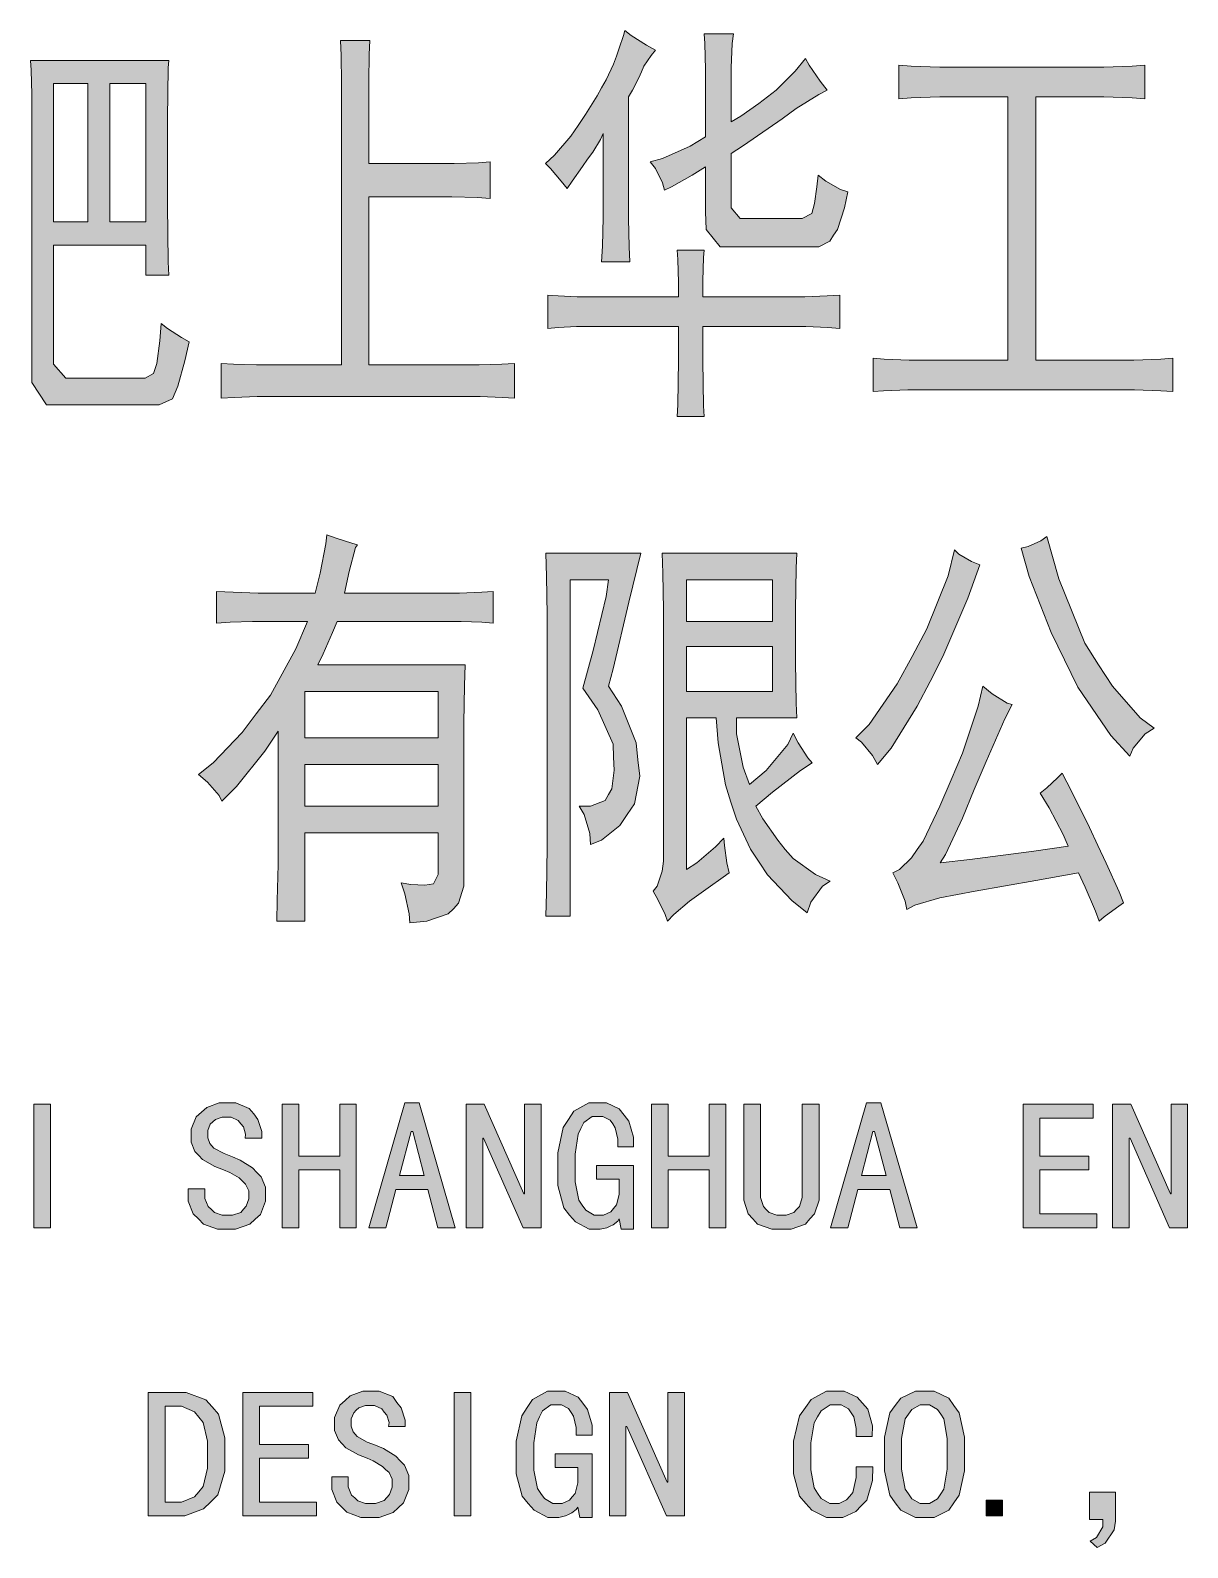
# Model space of a CAD drawing. Header units: millimetres. Extents: x 0 to 414, y 0 to 292.
# Drawn here: x 366.41 to 384.2, y 237.93 to 261.26 of the extents above; entities that cross this region are included whole.
import ezdxf

# ---------------------------------------------------------------- set-up
doc = ezdxf.new("R2010")
doc.units = ezdxf.units.MM

msp = doc.modelspace()

# ---------------------------------------------------------------- hatches: boundary and pattern name
h = msp.add_hatch(color=0)
h.dxf.hatch_style = 2
h.paths.add_polyline_path([(376.022306, 260.949722), (375.95175, 260.872111), (375.842389, 260.706306), (375.803583, 260.618111), (375.764778, 260.526389), (375.666, 260.335889), (375.606028, 260.233583), (375.606028, 258.568472), (375.606028, 258.363861), (375.616611, 257.929944), (375.627194, 257.700639), (375.193278, 257.700639), (375.203861, 257.940528), (375.214444, 258.377972), (375.214444, 258.568472), (375.214444, 259.669139), (375.175639, 259.580944), (375.055694, 259.383389), (374.978083, 259.274028), (374.900472, 259.164667), (374.741722, 258.938889), (374.664111, 258.826), (374.572389, 258.938889), (374.406583, 259.132917), (374.328972, 259.210528), (374.466556, 259.337528), (374.717028, 259.630333), (374.829917, 259.796139), (374.942806, 259.965472), (375.12625, 260.251222), (375.193278, 260.374694), (375.263833, 260.494639), (375.376722, 260.738056), (375.419056, 260.858), (375.464917, 260.981472), (375.528417, 261.179028), (375.549583, 261.256639), (375.648361, 261.179028), (375.884722, 261.027333)])
h = msp.add_hatch(color=0)
h.dxf.hatch_style = 2
h.paths.add_polyline_path([(371.630222, 261.101417), (371.619639, 260.886222), (371.612583, 260.477), (371.612583, 260.282972), (371.612583, 259.210528), (372.734417, 259.210528), (372.928444, 259.210528), (373.302389, 259.221111), (373.482306, 259.235222), (373.482306, 258.670778), (373.28475, 258.684889), (372.889639, 258.695472), (372.695611, 258.695472), (371.612583, 258.695472), (371.612583, 256.113139), (373.164806, 256.113139), (373.312972, 256.113139), (373.658694, 256.123722), (373.85625, 256.137833), (373.85625, 255.601611), (373.669278, 255.612194), (373.323556, 255.626306), (373.164806, 255.626306), (370.056833, 255.626306), (369.898083, 255.626306), (369.545306, 255.612194), (369.34775, 255.601611), (369.34775, 256.137833), (369.534722, 256.123722), (369.8875, 256.113139), (370.056833, 256.113139), (371.196306, 256.113139), (371.196306, 260.258278), (371.196306, 260.448778), (371.18925, 260.872111), (371.178667, 261.101417)])
h = msp.add_hatch(color=0)
h.dxf.hatch_style = 2
h.paths.add_polyline_path([(377.22175, 261.203722), (377.200583, 261.052028), (377.182944, 260.681611), (377.182944, 260.462889), (377.182944, 259.849056), (377.331111, 259.93725), (377.609806, 260.131278), (377.743861, 260.233583), (377.877917, 260.335889), (378.167194, 260.628694), (378.325944, 260.822722), (378.382389, 260.720417), (378.551722, 260.477), (378.657556, 260.335889), (378.530556, 260.272389), (378.184833, 260.053667), (377.969639, 259.898444), (377.754444, 259.74675), (377.359333, 259.478639), (377.182944, 259.362222), (377.182944, 258.695472), (377.182944, 258.529667), (377.320528, 258.363861), (377.458111, 258.363861), (378.146028, 258.363861), (378.276556, 258.363861), (378.421194, 258.441472), (378.442361, 258.519083), (378.463528, 258.593167), (378.502333, 258.850694), (378.519972, 259.030611), (378.639917, 258.938889), (378.865694, 258.811889), (378.975056, 258.773083), (378.925667, 258.529667), (378.816306, 258.198056), (378.756333, 258.109861), (378.699889, 258.018139), (378.530556, 257.929944), (378.421194, 257.929944), (377.22175, 257.929944), (377.013611, 257.929944), (376.798417, 258.198056), (376.787833, 258.466167), (376.787833, 259.157611), (376.583222, 259.030611), (376.265722, 258.850694), (376.159889, 258.797778), (376.128139, 258.914194), (376.022306, 259.132917), (375.941167, 259.235222), (376.128139, 259.284611), (376.551472, 259.478639), (376.787833, 259.61975), (376.787833, 260.4135), (376.787833, 260.653389), (376.77725, 261.052028), (376.770194, 261.203722)])
h = msp.add_hatch(color=0)
h.paths.add_polyline_path([(368.539889, 260.7945), (368.529306, 260.681611), (368.518722, 259.898444), (368.518722, 259.235222), (368.518722, 258.568472), (368.529306, 257.700639), (368.539889, 257.4925), (368.187111, 257.4925), (368.187111, 257.954639), (366.768944, 257.954639), (366.768944, 256.342444), (366.768944, 256.123722), (366.955917, 255.908528), (367.142889, 255.908528), (368.067167, 255.908528), (368.176528, 255.908528), (368.307056, 255.982611), (368.33175, 256.060222), (368.356444, 256.137833), (368.402306, 256.483556), (368.423472, 256.751667), (368.518722, 256.674056), (368.737444, 256.532944), (368.853861, 256.469444), (368.786833, 256.176639), (368.677472, 255.785056), (368.638667, 255.689806), (368.599861, 255.594556), (368.391722, 255.499306), (368.225917, 255.499306), (366.885361, 255.499306), (366.659583, 255.499306), (366.433806, 255.845028), (366.433806, 256.187222), (366.433806, 260.053667), (366.433806, 260.272389), (366.423222, 260.642806), (366.412639, 260.7945)])
h.paths.add_polyline_path([(368.187111, 258.314472), (368.187111, 260.438194), (367.63325, 260.438194), (367.63325, 258.314472)])
h.paths.add_polyline_path([(367.298111, 258.314472), (367.298111, 260.438194), (366.768944, 260.438194), (366.768944, 258.314472)])
h = msp.add_hatch(color=0)
h.dxf.hatch_style = 2
h.paths.add_polyline_path([(382.675694, 260.692194), (382.912056, 260.692194), (383.345972, 260.706306), (383.54, 260.720417), (383.54, 260.205361), (383.345972, 260.219472), (382.912056, 260.233583), (382.675694, 260.233583), (381.867833, 260.233583), (381.867833, 256.187222), (383.148417, 256.187222), (383.374194, 256.187222), (383.786944, 256.201333), (383.973917, 256.215444), (383.973917, 255.703917), (383.786944, 255.7145), (383.384778, 255.728611), (383.166056, 255.728611), (380.114528, 255.728611), (379.899333, 255.728611), (379.525389, 255.7145), (379.366639, 255.703917), (379.366639, 256.215444), (379.535972, 256.201333), (379.9205, 256.187222), (380.135694, 256.187222), (381.433917, 256.187222), (381.433917, 260.233583), (380.647222, 260.233583), (380.389694, 260.233583), (379.948722, 260.219472), (379.76175, 260.205361), (379.76175, 260.720417), (379.948722, 260.706306), (380.389694, 260.692194), (380.647222, 260.692194)])
h = msp.add_hatch(color=0)
h.dxf.hatch_style = 2
h.paths.add_polyline_path([(376.375083, 257.160889), (376.375083, 257.379611), (376.3645, 257.735917), (376.353917, 257.877028), (376.770194, 257.877028), (376.759611, 257.764139), (376.749028, 257.404306), (376.749028, 257.160889), (378.167194, 257.160889), (378.315361, 257.160889), (378.657556, 257.175), (378.855111, 257.185583), (378.855111, 256.674056), (378.668139, 256.688167), (378.333, 256.702278), (378.184833, 256.702278), (376.749028, 256.702278), (376.749028, 256.176639), (376.759611, 255.485194), (376.770194, 255.319389), (376.353917, 255.319389), (376.3645, 255.499306), (376.375083, 256.187222), (376.375083, 256.702278), (374.939278, 256.702278), (374.80875, 256.702278), (374.526528, 256.688167), (374.367778, 256.674056), (374.367778, 257.185583), (374.526528, 257.175), (374.819333, 257.160889), (374.956917, 257.160889)])
h = msp.add_hatch(color=0)
h.paths.add_polyline_path([(368.9985, 249.816056), (369.224278, 249.995972), (369.668778, 250.461639), (369.883972, 250.750917), (370.102694, 251.040194), (370.494278, 251.749278), (370.674194, 252.172611), (369.965111, 252.172611), (369.827528, 252.172611), (369.481806, 252.1585), (369.273667, 252.144389), (369.273667, 252.631222), (369.531194, 252.620639), (369.915722, 252.606528), (370.042722, 252.606528), (370.790611, 252.606528), (370.868222, 252.913444), (370.956417, 253.361472), (370.967, 253.502583), (371.115167, 253.449667), (371.351528, 253.375583), (371.439722, 253.347361), (371.4115, 253.308556), (371.312722, 252.938139), (371.242167, 252.606528), (372.836722, 252.606528), (373.006056, 252.606528), (373.351778, 252.620639), (373.528167, 252.631222), (373.528167, 252.144389), (373.351778, 252.1585), (373.034278, 252.172611), (372.896694, 252.172611), (371.12575, 252.172611), (371.055194, 252.003278), (370.910556, 251.671667), (370.829417, 251.505861), (373.09425, 251.505861), (373.083667, 251.184833), (373.073083, 250.609806), (373.073083, 250.352278), (373.073083, 248.281472), (373.073083, 248.101556), (372.995472, 247.8405), (372.917861, 247.755833), (372.836722, 247.674694), (372.505111, 247.565333), (372.247583, 247.537111), (372.237, 247.678222), (372.169972, 247.985139), (372.11, 248.154472), (372.258167, 248.12625), (372.473361, 248.115667), (372.543917, 248.12625), (372.610944, 248.140361), (372.6815, 248.281472), (372.6815, 248.408472), (372.6815, 248.92), (370.631861, 248.92), (370.631861, 247.565333), (370.201472, 247.565333), (370.208528, 247.882833), (370.219111, 248.433167), (370.219111, 248.666), (370.219111, 250.482806), (370.0145, 250.175889), (369.580583, 249.636139), (369.354806, 249.406833), (369.316, 249.495028), (369.136083, 249.699639)])
h.paths.add_polyline_path([(372.6815, 250.3805), (372.6815, 251.096639), (370.631861, 251.096639), (370.631861, 250.3805)])
h.paths.add_polyline_path([(372.6815, 249.329222), (372.6815, 249.971278), (370.631861, 249.971278), (370.631861, 249.329222)])
h = msp.add_hatch(color=0)
h.dxf.hatch_style = 2
h.paths.add_polyline_path([(382.033639, 253.477889), (382.220611, 252.82525), (382.61925, 251.837472), (382.830917, 251.505861), (383.042583, 251.17425), (383.469444, 250.687417), (383.684639, 250.532194), (383.547056, 250.444), (383.360083, 250.225278), (383.310694, 250.098278), (383.017889, 250.419306), (382.513417, 251.160139), (382.308806, 251.583472), (382.100667, 252.003278), (381.765528, 252.860528), (381.638528, 253.297972), (381.747889, 253.322667), (381.941917, 253.410861)])
h = msp.add_hatch(color=0)
h.dxf.hatch_style = 2
h.paths.add_polyline_path([(375.793, 253.220361), (375.613083, 252.465417), (375.369667, 251.442361), (375.299111, 251.17425), (375.496667, 250.867333), (375.722444, 250.302889), (375.750667, 250.045361), (375.782417, 249.791361), (375.69775, 249.368028), (375.584861, 249.202222), (375.471972, 249.036417), (375.18975, 248.807111), (375.023944, 248.740083), (375.013361, 248.909417), (374.925167, 249.202222), (374.847556, 249.329222), (375.023944, 249.329222), (375.249722, 249.420944), (375.299111, 249.509139), (375.3485, 249.597333), (375.387306, 249.886611), (375.376722, 250.084167), (375.369667, 250.28525), (375.133306, 250.814417), (374.904, 251.146028), (375.06275, 251.724583), (375.260306, 252.553611), (375.299111, 252.811139), (374.709972, 252.811139), (374.709972, 247.639417), (374.336028, 247.639417), (374.343083, 247.99925), (374.353667, 248.704806), (374.353667, 249.047), (374.353667, 252.042083), (374.353667, 252.274917), (374.343083, 252.860528), (374.336028, 253.220361)])
h = msp.add_hatch(color=0)
h.paths.add_polyline_path([(378.191889, 253.220361), (378.184833, 252.991056), (378.17425, 252.349), (378.17425, 251.939778), (378.17425, 251.544667), (378.184833, 250.916722), (378.191889, 250.687417), (377.267611, 250.687417), (377.267611, 250.444), (377.366389, 249.932472), (377.465167, 249.664361), (377.719167, 249.879556), (378.054306, 250.278194), (378.135444, 250.454583), (378.213056, 250.302889), (378.361222, 250.073583), (378.42825, 249.995972), (378.251861, 249.879556), (377.817944, 249.547944), (377.563944, 249.329222), (377.669778, 249.138722), (377.899083, 248.807111), (378.0155, 248.666), (378.135444, 248.524889), (378.477639, 248.281472), (378.703417, 248.179167), (378.587, 248.101556), (378.410611, 247.858139), (378.350639, 247.692333), (378.114278, 247.882833), (377.743861, 248.274417), (377.613333, 248.471972), (377.479278, 248.669528), (377.264083, 249.131667), (377.179417, 249.392722), (377.09475, 249.657306), (376.981861, 250.302889), (376.953639, 250.687417), (376.498556, 250.687417), (376.498556, 248.359083), (376.657306, 248.461389), (376.943056, 248.704806), (377.070056, 248.842389), (377.080639, 248.7295), (377.119444, 248.461389), (377.151194, 248.306167), (377.059472, 248.242667), (376.830167, 248.076861), (376.685528, 247.974556), (376.544417, 247.87225), (376.304528, 247.667639), (376.20575, 247.565333), (376.166944, 247.667639), (376.057583, 247.896944), (375.987028, 248.023944), (376.047, 248.101556), (376.124611, 248.330861), (376.145778, 248.486083), (376.145778, 252.095), (376.145778, 252.349), (376.135194, 252.913444), (376.124611, 253.220361)])
h.paths.add_polyline_path([(377.817944, 251.096639), (377.817944, 251.788083), (376.498556, 251.788083), (376.498556, 251.096639)])
h.paths.add_polyline_path([(377.817944, 252.172611), (377.817944, 252.811139), (376.498556, 252.811139), (376.498556, 252.172611)])
h = msp.add_hatch(color=0)
h.dxf.hatch_style = 2
h.paths.add_polyline_path([(381.007056, 253.040444), (380.820083, 252.528917), (380.439083, 251.632861), (380.241528, 251.248333), (380.043972, 250.867333), (379.641806, 250.225278), (379.433667, 249.971278), (379.356056, 250.112389), (379.186722, 250.317), (379.098528, 250.3805), (379.306667, 250.585111), (379.737056, 251.209528), (379.966361, 251.632861), (380.192139, 252.056194), (380.516694, 252.874639), (380.615472, 253.26975), (380.6825, 253.20625), (380.880056, 253.093361)])
h = msp.add_hatch(color=0)
h.dxf.hatch_style = 2
h.paths.add_polyline_path([(382.36525, 248.715389), (382.287639, 248.895306), (382.072444, 249.304528), (381.934861, 249.533833), (382.033639, 249.611444), (382.199444, 249.766667), (382.27, 249.84075), (382.414639, 249.562056), (382.689806, 249.004667), (382.820333, 248.7295), (382.947333, 248.454333), (383.144889, 248.013361), (383.211917, 247.844028), (383.106083, 247.769944), (382.919111, 247.628833), (382.837972, 247.565333), (382.781528, 247.717028), (382.622778, 248.087444), (382.524, 248.306167), (381.864306, 248.18975), (380.932972, 248.023944), (380.664861, 247.974556), (380.393222, 247.921639), (380.005167, 247.80875), (379.885222, 247.741722), (379.857, 247.87225), (379.747639, 248.154472), (379.670028, 248.306167), (379.768806, 248.359083), (379.955778, 248.535472), (380.043972, 248.666), (380.132167, 248.793), (380.393222, 249.329222), (380.566083, 249.738444), (380.738944, 250.147667), (380.978833, 250.867333), (381.049389, 251.17425), (381.194028, 251.057833), (381.423333, 250.916722), (381.500944, 250.892028), (381.391583, 250.673306), (381.102306, 250.020667), (380.918861, 249.58675), (380.738944, 249.149306), (380.477889, 248.588389), (380.39675, 248.461389), (380.851833, 248.510778), (381.836083, 248.637778)])
h = msp.add_hatch(color=0)
h.dxf.hatch_style = 2
h.paths.add_polyline_path([(366.723083, 242.852222), (366.465556, 242.852222), (366.465556, 244.750167), (366.723083, 244.750167)])
h = msp.add_hatch(color=0)
h.dxf.hatch_style = 2
h.paths.add_polyline_path([(370.025083, 243.384917), (370.025083, 243.257917), (369.947472, 243.056833), (369.866333, 242.98275), (369.785194, 242.905139), (369.566472, 242.831056), (369.428889, 242.831056), (369.287778, 242.831056), (369.072583, 242.908667), (368.994972, 242.986278), (368.917361, 243.063889), (368.83975, 243.257917), (368.83975, 243.374333), (368.83975, 243.451944), (369.09375, 243.451944), (369.09375, 243.384917), (369.09375, 243.303778), (369.143139, 243.176778), (369.196056, 243.130917), (369.245444, 243.085056), (369.361861, 243.042722), (369.428889, 243.042722), (369.517083, 243.042722), (369.647611, 243.088583), (369.686417, 243.137972), (369.72875, 243.183833), (369.771083, 243.296722), (369.771083, 243.36375), (369.771083, 243.420194), (369.721694, 243.5225), (369.672306, 243.568361), (369.622917, 243.61775), (369.478278, 243.702417), (369.383028, 243.741222), (369.248972, 243.790611), (369.058472, 243.899972), (369.002028, 243.963472), (368.942056, 244.023444), (368.885611, 244.168083), (368.885611, 244.25275), (368.885611, 244.369167), (368.963222, 244.556139), (369.044361, 244.626694), (369.1255, 244.700778), (369.316, 244.771333), (369.428889, 244.771333), (369.57, 244.771333), (369.778139, 244.686667), (369.845167, 244.602), (369.908667, 244.513806), (369.972167, 244.330361), (369.972167, 244.228056), (369.714639, 244.228056), (369.721694, 244.291556), (369.689944, 244.400917), (369.647611, 244.450306), (369.608806, 244.499694), (369.499444, 244.549083), (369.428889, 244.549083), (369.361861, 244.549083), (369.256028, 244.513806), (369.217222, 244.478528), (369.178417, 244.44325), (369.139611, 244.344472), (369.139611, 244.2845), (369.139611, 244.235111), (369.171361, 244.146917), (369.199583, 244.111639), (369.231333, 244.076361), (369.390083, 243.991694), (369.517083, 243.942306), (369.637028, 243.889389), (369.827528, 243.772972), (369.894556, 243.702417), (369.961583, 243.631861), (370.025083, 243.473111)])
h = msp.add_hatch(color=0)
h.dxf.hatch_style = 2
h.paths.add_polyline_path([(371.422083, 242.852222), (371.168083, 242.852222), (371.168083, 243.741222), (370.536611, 243.741222), (370.536611, 242.852222), (370.282611, 242.852222), (370.282611, 244.750167), (370.536611, 244.750167), (370.536611, 243.952889), (371.168083, 243.952889), (371.168083, 244.750167), (371.422083, 244.750167)])
h = msp.add_hatch(color=0)
h.paths.add_polyline_path([(372.942556, 242.852222), (372.677972, 242.852222), (372.52275, 243.441361), (372.032389, 243.441361), (371.877167, 242.852222), (371.612583, 242.852222), (372.166444, 244.771333), (372.388694, 244.771333)])
h.paths.add_polyline_path([(372.466306, 243.653028), (372.289917, 244.330361), (372.265222, 244.330361), (372.088833, 243.653028)])
h = msp.add_hatch(color=0)
h.dxf.hatch_style = 2
h.paths.add_polyline_path([(374.261944, 242.852222), (373.986778, 242.852222), (373.376472, 244.228056), (373.365889, 244.228056), (373.365889, 242.852222), (373.108361, 242.852222), (373.108361, 244.750167), (373.387056, 244.750167), (373.997361, 243.374333), (374.007944, 243.374333), (374.007944, 244.750167), (374.261944, 244.750167)])
h = msp.add_hatch(color=0)
h.dxf.hatch_style = 2
h.paths.add_polyline_path([(375.683639, 242.831056), (375.493139, 242.831056), (375.461389, 242.986278), (375.440222, 242.954528), (375.369667, 242.898083), (375.323806, 242.876917), (375.274417, 242.852222), (375.172111, 242.831056), (375.115667, 242.831056), (374.99925, 242.831056), (374.791111, 242.940417), (374.699389, 243.04625), (374.611194, 243.155611), (374.519472, 243.501333), (374.519472, 243.741222), (374.519472, 244.002278), (374.600611, 244.390333), (374.685278, 244.517333), (374.766417, 244.644333), (374.995722, 244.771333), (375.140361, 244.771333), (375.267361, 244.771333), (375.464917, 244.679611), (375.539, 244.584361), (375.609556, 244.489111), (375.683639, 244.245694), (375.683639, 244.097528), (375.440222, 244.097528), (375.440222, 244.213944), (375.401417, 244.386806), (375.362611, 244.446778), (375.323806, 244.503222), (375.210917, 244.563194), (375.140361, 244.563194), (375.048639, 244.563194), (374.918111, 244.471472), (374.87225, 244.37975), (374.829917, 244.288028), (374.784056, 243.981111), (374.784056, 243.762389), (374.784056, 243.557778), (374.8405, 243.275556), (374.893417, 243.197944), (374.949861, 243.120333), (375.076861, 243.042722), (375.150944, 243.042722), (375.2215, 243.042722), (375.334389, 243.095639), (375.376722, 243.148556), (375.419056, 243.201472), (375.461389, 243.36375), (375.461389, 243.473111), (375.461389, 243.596583), (375.115667, 243.596583), (375.115667, 243.80825), (375.683639, 243.80825)])
h = msp.add_hatch(color=0)
h.dxf.hatch_style = 2
h.paths.add_polyline_path([(377.101806, 242.852222), (376.847806, 242.852222), (376.847806, 243.741222), (376.216333, 243.741222), (376.216333, 242.852222), (375.958806, 242.852222), (375.958806, 244.750167), (376.216333, 244.750167), (376.216333, 243.952889), (376.847806, 243.952889), (376.847806, 244.750167), (377.101806, 244.750167)])
h = msp.add_hatch(color=0)
h.dxf.hatch_style = 2
h.paths.add_polyline_path([(378.534083, 243.409611), (378.534083, 243.275556), (378.463528, 243.063889), (378.392972, 242.986278), (378.325944, 242.908667), (378.107222, 242.831056), (377.955528, 242.831056), (377.807361, 242.831056), (377.588639, 242.908667), (377.518083, 242.986278), (377.447528, 243.063889), (377.3805, 243.275556), (377.3805, 243.409611), (377.3805, 244.750167), (377.6345, 244.750167), (377.6345, 243.409611), (377.6345, 243.314361), (377.680361, 243.176778), (377.722694, 243.130917), (377.768556, 243.085056), (377.884972, 243.042722), (377.955528, 243.042722), (378.029611, 243.042722), (378.146028, 243.085056), (378.188361, 243.130917), (378.234222, 243.176778), (378.276556, 243.314361), (378.276556, 243.409611), (378.276556, 244.750167), (378.534083, 244.750167)])
h = msp.add_hatch(color=0)
h.paths.add_polyline_path([(380.040444, 242.852222), (379.775861, 242.852222), (379.620639, 243.441361), (379.130278, 243.441361), (378.975056, 242.852222), (378.710472, 242.852222), (379.264333, 244.771333), (379.486583, 244.771333)])
h.paths.add_polyline_path([(379.564194, 243.653028), (379.387806, 244.330361), (379.363111, 244.330361), (379.186722, 243.653028)])
h = msp.add_hatch(color=0)
h.dxf.hatch_style = 2
h.paths.add_polyline_path([(382.802694, 242.852222), (381.670278, 242.852222), (381.670278, 244.750167), (382.74625, 244.750167), (382.74625, 244.5385), (381.927806, 244.5385), (381.927806, 243.952889), (382.679222, 243.952889), (382.679222, 243.741222), (381.927806, 243.741222), (381.927806, 243.063889), (382.802694, 243.063889)])
h = msp.add_hatch(color=0)
h.dxf.hatch_style = 2
h.paths.add_polyline_path([(384.199694, 242.852222), (383.921, 242.852222), (383.314222, 244.228056), (383.300111, 244.228056), (383.300111, 242.852222), (383.046111, 242.852222), (383.046111, 244.750167), (383.324806, 244.750167), (383.935111, 243.374333), (383.945694, 243.374333), (383.945694, 244.750167), (384.199694, 244.750167)])
h = msp.add_hatch(color=0)
h.paths.add_polyline_path([(369.400667, 239.36325), (369.400667, 239.10925), (369.294833, 238.745889), (369.185472, 238.636528), (369.076111, 238.530694), (368.786833, 238.421333), (368.603389, 238.421333), (368.225917, 238.421333), (368.225917, 240.319278), (368.603389, 240.319278), (368.808, 240.319278), (369.111389, 240.206389), (369.206639, 240.097028), (369.305417, 239.984139), (369.400667, 239.620778)])
h.paths.add_polyline_path([(369.136083, 239.36325), (369.136083, 239.571389), (369.069056, 239.857139), (369.002028, 239.941806), (368.935, 240.022944), (368.737444, 240.107611), (368.603389, 240.107611), (368.483444, 240.107611), (368.483444, 238.633), (368.603389, 238.633), (368.737444, 238.633), (368.935, 238.714139), (369.002028, 238.79175), (369.069056, 238.872889), (369.136083, 239.158639)])
h = msp.add_hatch(color=0)
h.dxf.hatch_style = 2
h.paths.add_polyline_path([(370.811778, 238.421333), (369.679361, 238.421333), (369.679361, 240.319278), (370.755333, 240.319278), (370.755333, 240.107611), (369.933361, 240.107611), (369.933361, 239.518472), (370.688306, 239.518472), (370.688306, 239.310333), (369.933361, 239.310333), (369.933361, 238.633), (370.811778, 238.633)])
h = msp.add_hatch(color=0)
h.dxf.hatch_style = 2
h.paths.add_polyline_path([(372.229944, 238.954028), (372.229944, 238.827028), (372.148806, 238.625944), (372.067667, 238.548333), (371.990056, 238.47425), (371.771333, 238.400167), (371.630222, 238.400167), (371.492639, 238.400167), (371.277444, 238.477778), (371.199833, 238.555389), (371.122222, 238.633), (371.044611, 238.827028), (371.044611, 238.943444), (371.044611, 239.021056), (371.298611, 239.021056), (371.298611, 238.954028), (371.298611, 238.869361), (371.348, 238.742361), (371.397389, 238.700028), (371.446778, 238.654167), (371.563194, 238.611833), (371.630222, 238.611833), (371.718417, 238.611833), (371.848944, 238.657694), (371.891278, 238.703556), (371.933611, 238.752944), (371.975944, 238.865833), (371.975944, 238.932861), (371.975944, 238.985778), (371.926556, 239.091611), (371.873639, 239.137472), (371.82425, 239.183333), (371.679611, 239.271528), (371.587889, 239.310333), (371.453833, 239.359722), (371.263333, 239.469083), (371.203361, 239.532583), (371.146917, 239.592556), (371.086944, 239.737194), (371.086944, 239.818333), (371.086944, 239.93475), (371.168083, 240.12525), (371.249222, 240.195806), (371.330361, 240.269889), (371.520861, 240.340444), (371.630222, 240.340444), (371.774861, 240.340444), (371.983, 240.255778), (372.0465, 240.167583), (372.11, 240.082917), (372.1735, 239.895944), (372.1735, 239.797167), (371.9195, 239.797167), (371.926556, 239.857139), (371.891278, 239.970028), (371.852472, 240.019417), (371.813667, 240.068806), (371.704306, 240.118194), (371.630222, 240.118194), (371.563194, 240.118194), (371.460889, 240.082917), (371.422083, 240.047639), (371.383278, 240.008833), (371.344472, 239.913583), (371.344472, 239.853611), (371.344472, 239.804222), (371.372694, 239.716028), (371.404444, 239.68075), (371.436194, 239.645472), (371.591417, 239.557278), (371.718417, 239.507889), (371.841889, 239.4585), (372.028861, 239.338556), (372.095889, 239.271528), (372.162917, 239.200972), (372.229944, 239.042222)])
h = msp.add_hatch(color=0)
h.dxf.hatch_style = 2
h.paths.add_polyline_path([(373.182444, 238.421333), (372.928444, 238.421333), (372.928444, 240.319278), (373.182444, 240.319278)])
h = msp.add_hatch(color=0)
h.dxf.hatch_style = 2
h.paths.add_polyline_path([(375.048639, 238.400167), (374.858139, 238.400167), (374.826389, 238.555389), (374.801694, 238.520111), (374.734667, 238.467194), (374.685278, 238.4425), (374.639417, 238.421333), (374.537111, 238.400167), (374.480667, 238.400167), (374.36425, 238.400167), (374.156111, 238.509528), (374.064389, 238.615361), (373.972667, 238.724722), (373.880944, 239.070444), (373.880944, 239.310333), (373.880944, 239.571389), (373.965611, 239.959444), (374.050278, 240.086444), (374.131417, 240.213444), (374.360722, 240.340444), (374.505361, 240.340444), (374.632361, 240.340444), (374.829917, 240.245194), (374.904, 240.153472), (374.974556, 240.058222), (375.048639, 239.814806), (375.048639, 239.663111), (374.801694, 239.663111), (374.801694, 239.779528), (374.762889, 239.955917), (374.724083, 240.012361), (374.685278, 240.072333), (374.575917, 240.128778), (374.505361, 240.128778), (374.413639, 240.128778), (374.283111, 240.037056), (374.23725, 239.945333), (374.194917, 239.853611), (374.149056, 239.546694), (374.149056, 239.3315), (374.149056, 239.126889), (374.2055, 238.844667), (374.258417, 238.767056), (374.314861, 238.689444), (374.441861, 238.611833), (374.515944, 238.611833), (374.5865, 238.611833), (374.699389, 238.66475), (374.741722, 238.714139), (374.784056, 238.767056), (374.826389, 238.932861), (374.826389, 239.042222), (374.826389, 239.165694), (374.480667, 239.165694), (374.480667, 239.377361), (375.048639, 239.377361)])
h = msp.add_hatch(color=0)
h.dxf.hatch_style = 2
h.paths.add_polyline_path([(376.466806, 238.421333), (376.188111, 238.421333), (375.577806, 239.797167), (375.567222, 239.797167), (375.567222, 238.421333), (375.313222, 238.421333), (375.313222, 240.319278), (375.591917, 240.319278), (376.202222, 238.943444), (376.212806, 238.943444), (376.212806, 240.319278), (376.466806, 240.319278)])
h = msp.add_hatch(color=0)
h.dxf.hatch_style = 2
h.paths.add_polyline_path([(379.359583, 239.176278), (379.356056, 238.964611), (379.267861, 238.66475), (379.183194, 238.576556), (379.102056, 238.488361), (378.900972, 238.400167), (378.784556, 238.400167), (378.6505, 238.400167), (378.424722, 238.509528), (378.329472, 238.615361), (378.234222, 238.724722), (378.1425, 239.070444), (378.1425, 239.310333), (378.1425, 239.571389), (378.234222, 239.959444), (378.325944, 240.086444), (378.414139, 240.213444), (378.6505, 240.340444), (378.795139, 240.340444), (378.918611, 240.340444), (379.119694, 240.248722), (379.200833, 240.157), (379.281972, 240.065278), (379.356056, 239.80775), (379.349, 239.641944), (379.105583, 239.641944), (379.105583, 239.765417), (379.066778, 239.945333), (379.027972, 240.008833), (378.989167, 240.068806), (378.87275, 240.128778), (378.795139, 240.128778), (378.706944, 240.128778), (378.565833, 240.037056), (378.512917, 239.945333), (378.46, 239.853611), (378.407083, 239.546694), (378.407083, 239.3315), (378.407083, 239.130417), (378.46, 238.851722), (378.512917, 238.770583), (378.565833, 238.689444), (378.699889, 238.611833), (378.784556, 238.611833), (378.844528, 238.611833), (378.957417, 238.668278), (379.006806, 238.72825), (379.056194, 238.784694), (379.105583, 239.010472), (379.105583, 239.176278)])
h = msp.add_hatch(color=0)
h.paths.add_polyline_path([(380.770694, 239.377361), (380.770694, 239.116306), (380.689556, 238.742361), (380.608417, 238.625944), (380.527278, 238.513056), (380.305028, 238.400167), (380.160389, 238.400167), (380.01575, 238.400167), (379.789972, 238.513056), (379.705306, 238.625944), (379.620639, 238.742361), (379.5395, 239.116306), (379.5395, 239.377361), (379.5395, 239.634889), (379.620639, 240.008833), (379.705306, 240.118194), (379.789972, 240.231083), (380.01575, 240.340444), (380.160389, 240.340444), (380.305028, 240.340444), (380.527278, 240.231083), (380.608417, 240.118194), (380.689556, 240.008833), (380.770694, 239.634889)])
h.paths.add_polyline_path([(380.502583, 239.377361), (380.502583, 239.610194), (380.453194, 239.913583), (380.403806, 239.984139), (380.354417, 240.058222), (380.230944, 240.128778), (380.160389, 240.128778), (380.086306, 240.128778), (379.962833, 240.058222), (379.909917, 239.984139), (379.857, 239.913583), (379.804083, 239.610194), (379.804083, 239.377361), (379.804083, 239.141), (379.857, 238.834083), (379.909917, 238.76), (379.962833, 238.685917), (380.086306, 238.611833), (380.160389, 238.611833), (380.230944, 238.611833), (380.354417, 238.685917), (380.403806, 238.76), (380.453194, 238.834083), (380.502583, 239.141)])
h = msp.add_hatch(color=0)
h.dxf.hatch_style = 2
h.paths.add_polyline_path([(381.356306, 238.421333), (381.102306, 238.421333), (381.102306, 238.66475), (381.356306, 238.66475)])
h = msp.add_hatch(color=0)
h.dxf.hatch_style = 2
h.paths.add_polyline_path([(382.689806, 238.788222), (383.088444, 238.788222), (383.088444, 238.343722), (383.070806, 238.206139), (382.933222, 238.001528), (382.80975, 237.9345), (382.700389, 238.033278), (382.799167, 238.089722), (382.897944, 238.255528), (382.897944, 238.364889), (382.689806, 238.364889)])

# ---------------------------------------------------------------- linework, layer by layer
at = {"color": 0, "lineweight": 0}
for points in [[(376.022306, 260.949722), (375.95175, 260.872111), (375.842389, 260.706306), (375.803583, 260.618111), (375.764778, 260.526389), (375.666, 260.335889), (375.606028, 260.233583), (375.606028, 258.568472), (375.606028, 258.363861), (375.616611, 257.929944), (375.627194, 257.700639), (375.193278, 257.700639), (375.203861, 257.940528), (375.214444, 258.377972), (375.214444, 258.568472), (375.214444, 259.669139), (375.175639, 259.580944), (375.055694, 259.383389), (374.978083, 259.274028), (374.900472, 259.164667), (374.741722, 258.938889), (374.664111, 258.826), (374.572389, 258.938889), (374.406583, 259.132917), (374.328972, 259.210528), (374.466556, 259.337528), (374.717028, 259.630333), (374.829917, 259.796139), (374.942806, 259.965472), (375.12625, 260.251222), (375.193278, 260.374694), (375.263833, 260.494639), (375.376722, 260.738056), (375.419056, 260.858), (375.464917, 260.981472), (375.528417, 261.179028), (375.549583, 261.256639), (375.648361, 261.179028), (375.884722, 261.027333)], [(371.630222, 261.101417), (371.619639, 260.886222), (371.612583, 260.477), (371.612583, 260.282972), (371.612583, 259.210528), (372.734417, 259.210528), (372.928444, 259.210528), (373.302389, 259.221111), (373.482306, 259.235222), (373.482306, 258.670778), (373.28475, 258.684889), (372.889639, 258.695472), (372.695611, 258.695472), (371.612583, 258.695472), (371.612583, 256.113139), (373.164806, 256.113139), (373.312972, 256.113139), (373.658694, 256.123722), (373.85625, 256.137833), (373.85625, 255.601611), (373.669278, 255.612194), (373.323556, 255.626306), (373.164806, 255.626306), (370.056833, 255.626306), (369.898083, 255.626306), (369.545306, 255.612194), (369.34775, 255.601611), (369.34775, 256.137833), (369.534722, 256.123722), (369.8875, 256.113139), (370.056833, 256.113139), (371.196306, 256.113139), (371.196306, 260.258278), (371.196306, 260.448778), (371.18925, 260.872111), (371.178667, 261.101417)], [(377.22175, 261.203722), (377.200583, 261.052028), (377.182944, 260.681611), (377.182944, 260.462889), (377.182944, 259.849056), (377.331111, 259.93725), (377.609806, 260.131278), (377.743861, 260.233583), (377.877917, 260.335889), (378.167194, 260.628694), (378.325944, 260.822722), (378.382389, 260.720417), (378.551722, 260.477), (378.657556, 260.335889), (378.530556, 260.272389), (378.184833, 260.053667), (377.969639, 259.898444), (377.754444, 259.74675), (377.359333, 259.478639), (377.182944, 259.362222), (377.182944, 258.695472), (377.182944, 258.529667), (377.320528, 258.363861), (377.458111, 258.363861), (378.146028, 258.363861), (378.276556, 258.363861), (378.421194, 258.441472), (378.442361, 258.519083), (378.463528, 258.593167), (378.502333, 258.850694), (378.519972, 259.030611), (378.639917, 258.938889), (378.865694, 258.811889), (378.975056, 258.773083), (378.925667, 258.529667), (378.816306, 258.198056), (378.756333, 258.109861), (378.699889, 258.018139), (378.530556, 257.929944), (378.421194, 257.929944), (377.22175, 257.929944), (377.013611, 257.929944), (376.798417, 258.198056), (376.787833, 258.466167), (376.787833, 259.157611), (376.583222, 259.030611), (376.265722, 258.850694), (376.159889, 258.797778), (376.128139, 258.914194), (376.022306, 259.132917), (375.941167, 259.235222), (376.128139, 259.284611), (376.551472, 259.478639), (376.787833, 259.61975), (376.787833, 260.4135), (376.787833, 260.653389), (376.77725, 261.052028), (376.770194, 261.203722)], [(368.539889, 260.7945), (368.529306, 260.681611), (368.518722, 259.898444), (368.518722, 259.235222), (368.518722, 258.568472), (368.529306, 257.700639), (368.539889, 257.4925), (368.187111, 257.4925), (368.187111, 257.954639), (366.768944, 257.954639), (366.768944, 256.342444), (366.768944, 256.123722), (366.955917, 255.908528), (367.142889, 255.908528), (368.067167, 255.908528), (368.176528, 255.908528), (368.307056, 255.982611), (368.33175, 256.060222), (368.356444, 256.137833), (368.402306, 256.483556), (368.423472, 256.751667), (368.518722, 256.674056), (368.737444, 256.532944), (368.853861, 256.469444), (368.786833, 256.176639), (368.677472, 255.785056), (368.638667, 255.689806), (368.599861, 255.594556), (368.391722, 255.499306), (368.225917, 255.499306), (366.885361, 255.499306), (366.659583, 255.499306), (366.433806, 255.845028), (366.433806, 256.187222), (366.433806, 260.053667), (366.433806, 260.272389), (366.423222, 260.642806), (366.412639, 260.7945)], [(382.675694, 260.692194), (382.912056, 260.692194), (383.345972, 260.706306), (383.54, 260.720417), (383.54, 260.205361), (383.345972, 260.219472), (382.912056, 260.233583), (382.675694, 260.233583), (381.867833, 260.233583), (381.867833, 256.187222), (383.148417, 256.187222), (383.374194, 256.187222), (383.786944, 256.201333), (383.973917, 256.215444), (383.973917, 255.703917), (383.786944, 255.7145), (383.384778, 255.728611), (383.166056, 255.728611), (380.114528, 255.728611), (379.899333, 255.728611), (379.525389, 255.7145), (379.366639, 255.703917), (379.366639, 256.215444), (379.535972, 256.201333), (379.9205, 256.187222), (380.135694, 256.187222), (381.433917, 256.187222), (381.433917, 260.233583), (380.647222, 260.233583), (380.389694, 260.233583), (379.948722, 260.219472), (379.76175, 260.205361), (379.76175, 260.720417), (379.948722, 260.706306), (380.389694, 260.692194), (380.647222, 260.692194)], [(367.298111, 258.314472), (367.298111, 260.438194), (366.768944, 260.438194), (366.768944, 258.314472)], [(368.187111, 258.314472), (368.187111, 260.438194), (367.63325, 260.438194), (367.63325, 258.314472)], [(376.375083, 257.160889), (376.375083, 257.379611), (376.3645, 257.735917), (376.353917, 257.877028), (376.770194, 257.877028), (376.759611, 257.764139), (376.749028, 257.404306), (376.749028, 257.160889), (378.167194, 257.160889), (378.315361, 257.160889), (378.657556, 257.175), (378.855111, 257.185583), (378.855111, 256.674056), (378.668139, 256.688167), (378.333, 256.702278), (378.184833, 256.702278), (376.749028, 256.702278), (376.749028, 256.176639), (376.759611, 255.485194), (376.770194, 255.319389), (376.353917, 255.319389), (376.3645, 255.499306), (376.375083, 256.187222), (376.375083, 256.702278), (374.939278, 256.702278), (374.80875, 256.702278), (374.526528, 256.688167), (374.367778, 256.674056), (374.367778, 257.185583), (374.526528, 257.175), (374.819333, 257.160889), (374.956917, 257.160889)], [(368.9985, 249.816056), (369.224278, 249.995972), (369.668778, 250.461639), (369.883972, 250.750917), (370.102694, 251.040194), (370.494278, 251.749278), (370.674194, 252.172611), (369.965111, 252.172611), (369.827528, 252.172611), (369.481806, 252.1585), (369.273667, 252.144389), (369.273667, 252.631222), (369.531194, 252.620639), (369.915722, 252.606528), (370.042722, 252.606528), (370.790611, 252.606528), (370.868222, 252.913444), (370.956417, 253.361472), (370.967, 253.502583), (371.115167, 253.449667), (371.351528, 253.375583), (371.439722, 253.347361), (371.4115, 253.308556), (371.312722, 252.938139), (371.242167, 252.606528), (372.836722, 252.606528), (373.006056, 252.606528), (373.351778, 252.620639), (373.528167, 252.631222), (373.528167, 252.144389), (373.351778, 252.1585), (373.034278, 252.172611), (372.896694, 252.172611), (371.12575, 252.172611), (371.055194, 252.003278), (370.910556, 251.671667), (370.829417, 251.505861), (373.09425, 251.505861), (373.083667, 251.184833), (373.073083, 250.609806), (373.073083, 250.352278), (373.073083, 248.281472), (373.073083, 248.101556), (372.995472, 247.8405), (372.917861, 247.755833), (372.836722, 247.674694), (372.505111, 247.565333), (372.247583, 247.537111), (372.237, 247.678222), (372.169972, 247.985139), (372.11, 248.154472), (372.258167, 248.12625), (372.473361, 248.115667), (372.543917, 248.12625), (372.610944, 248.140361), (372.6815, 248.281472), (372.6815, 248.408472), (372.6815, 248.92), (370.631861, 248.92), (370.631861, 247.565333), (370.201472, 247.565333), (370.208528, 247.882833), (370.219111, 248.433167), (370.219111, 248.666), (370.219111, 250.482806), (370.0145, 250.175889), (369.580583, 249.636139), (369.354806, 249.406833), (369.316, 249.495028), (369.136083, 249.699639)], [(382.033639, 253.477889), (382.220611, 252.82525), (382.61925, 251.837472), (382.830917, 251.505861), (383.042583, 251.17425), (383.469444, 250.687417), (383.684639, 250.532194), (383.547056, 250.444), (383.360083, 250.225278), (383.310694, 250.098278), (383.017889, 250.419306), (382.513417, 251.160139), (382.308806, 251.583472), (382.100667, 252.003278), (381.765528, 252.860528), (381.638528, 253.297972), (381.747889, 253.322667), (381.941917, 253.410861)], [(375.793, 253.220361), (375.613083, 252.465417), (375.369667, 251.442361), (375.299111, 251.17425), (375.496667, 250.867333), (375.722444, 250.302889), (375.750667, 250.045361), (375.782417, 249.791361), (375.69775, 249.368028), (375.584861, 249.202222), (375.471972, 249.036417), (375.18975, 248.807111), (375.023944, 248.740083), (375.013361, 248.909417), (374.925167, 249.202222), (374.847556, 249.329222), (375.023944, 249.329222), (375.249722, 249.420944), (375.299111, 249.509139), (375.3485, 249.597333), (375.387306, 249.886611), (375.376722, 250.084167), (375.369667, 250.28525), (375.133306, 250.814417), (374.904, 251.146028), (375.06275, 251.724583), (375.260306, 252.553611), (375.299111, 252.811139), (374.709972, 252.811139), (374.709972, 247.639417), (374.336028, 247.639417), (374.343083, 247.99925), (374.353667, 248.704806), (374.353667, 249.047), (374.353667, 252.042083), (374.353667, 252.274917), (374.343083, 252.860528), (374.336028, 253.220361)], [(378.191889, 253.220361), (378.184833, 252.991056), (378.17425, 252.349), (378.17425, 251.939778), (378.17425, 251.544667), (378.184833, 250.916722), (378.191889, 250.687417), (377.267611, 250.687417), (377.267611, 250.444), (377.366389, 249.932472), (377.465167, 249.664361), (377.719167, 249.879556), (378.054306, 250.278194), (378.135444, 250.454583), (378.213056, 250.302889), (378.361222, 250.073583), (378.42825, 249.995972), (378.251861, 249.879556), (377.817944, 249.547944), (377.563944, 249.329222), (377.669778, 249.138722), (377.899083, 248.807111), (378.0155, 248.666), (378.135444, 248.524889), (378.477639, 248.281472), (378.703417, 248.179167), (378.587, 248.101556), (378.410611, 247.858139), (378.350639, 247.692333), (378.114278, 247.882833), (377.743861, 248.274417), (377.613333, 248.471972), (377.479278, 248.669528), (377.264083, 249.131667), (377.179417, 249.392722), (377.09475, 249.657306), (376.981861, 250.302889), (376.953639, 250.687417), (376.498556, 250.687417), (376.498556, 248.359083), (376.657306, 248.461389), (376.943056, 248.704806), (377.070056, 248.842389), (377.080639, 248.7295), (377.119444, 248.461389), (377.151194, 248.306167), (377.059472, 248.242667), (376.830167, 248.076861), (376.685528, 247.974556), (376.544417, 247.87225), (376.304528, 247.667639), (376.20575, 247.565333), (376.166944, 247.667639), (376.057583, 247.896944), (375.987028, 248.023944), (376.047, 248.101556), (376.124611, 248.330861), (376.145778, 248.486083), (376.145778, 252.095), (376.145778, 252.349), (376.135194, 252.913444), (376.124611, 253.220361)], [(381.007056, 253.040444), (380.820083, 252.528917), (380.439083, 251.632861), (380.241528, 251.248333), (380.043972, 250.867333), (379.641806, 250.225278), (379.433667, 249.971278), (379.356056, 250.112389), (379.186722, 250.317), (379.098528, 250.3805), (379.306667, 250.585111), (379.737056, 251.209528), (379.966361, 251.632861), (380.192139, 252.056194), (380.516694, 252.874639), (380.615472, 253.26975), (380.6825, 253.20625), (380.880056, 253.093361)], [(377.817944, 252.172611), (377.817944, 252.811139), (376.498556, 252.811139), (376.498556, 252.172611)], [(377.817944, 251.096639), (377.817944, 251.788083), (376.498556, 251.788083), (376.498556, 251.096639)], [(372.6815, 250.3805), (372.6815, 251.096639), (370.631861, 251.096639), (370.631861, 250.3805)], [(382.36525, 248.715389), (382.287639, 248.895306), (382.072444, 249.304528), (381.934861, 249.533833), (382.033639, 249.611444), (382.199444, 249.766667), (382.27, 249.84075), (382.414639, 249.562056), (382.689806, 249.004667), (382.820333, 248.7295), (382.947333, 248.454333), (383.144889, 248.013361), (383.211917, 247.844028), (383.106083, 247.769944), (382.919111, 247.628833), (382.837972, 247.565333), (382.781528, 247.717028), (382.622778, 248.087444), (382.524, 248.306167), (381.864306, 248.18975), (380.932972, 248.023944), (380.664861, 247.974556), (380.393222, 247.921639), (380.005167, 247.80875), (379.885222, 247.741722), (379.857, 247.87225), (379.747639, 248.154472), (379.670028, 248.306167), (379.768806, 248.359083), (379.955778, 248.535472), (380.043972, 248.666), (380.132167, 248.793), (380.393222, 249.329222), (380.566083, 249.738444), (380.738944, 250.147667), (380.978833, 250.867333), (381.049389, 251.17425), (381.194028, 251.057833), (381.423333, 250.916722), (381.500944, 250.892028), (381.391583, 250.673306), (381.102306, 250.020667), (380.918861, 249.58675), (380.738944, 249.149306), (380.477889, 248.588389), (380.39675, 248.461389), (380.851833, 248.510778), (381.836083, 248.637778)], [(372.6815, 249.329222), (372.6815, 249.971278), (370.631861, 249.971278), (370.631861, 249.329222)], [(366.723083, 242.852222), (366.465556, 242.852222), (366.465556, 244.750167), (366.723083, 244.750167)], [(370.025083, 243.384917), (370.025083, 243.257917), (369.947472, 243.056833), (369.866333, 242.98275), (369.785194, 242.905139), (369.566472, 242.831056), (369.428889, 242.831056), (369.287778, 242.831056), (369.072583, 242.908667), (368.994972, 242.986278), (368.917361, 243.063889), (368.83975, 243.257917), (368.83975, 243.374333), (368.83975, 243.451944), (369.09375, 243.451944), (369.09375, 243.384917), (369.09375, 243.303778), (369.143139, 243.176778), (369.196056, 243.130917), (369.245444, 243.085056), (369.361861, 243.042722), (369.428889, 243.042722), (369.517083, 243.042722), (369.647611, 243.088583), (369.686417, 243.137972), (369.72875, 243.183833), (369.771083, 243.296722), (369.771083, 243.36375), (369.771083, 243.420194), (369.721694, 243.5225), (369.672306, 243.568361), (369.622917, 243.61775), (369.478278, 243.702417), (369.383028, 243.741222), (369.248972, 243.790611), (369.058472, 243.899972), (369.002028, 243.963472), (368.942056, 244.023444), (368.885611, 244.168083), (368.885611, 244.25275), (368.885611, 244.369167), (368.963222, 244.556139), (369.044361, 244.626694), (369.1255, 244.700778), (369.316, 244.771333), (369.428889, 244.771333), (369.57, 244.771333), (369.778139, 244.686667), (369.845167, 244.602), (369.908667, 244.513806), (369.972167, 244.330361), (369.972167, 244.228056), (369.714639, 244.228056), (369.721694, 244.291556), (369.689944, 244.400917), (369.647611, 244.450306), (369.608806, 244.499694), (369.499444, 244.549083), (369.428889, 244.549083), (369.361861, 244.549083), (369.256028, 244.513806), (369.217222, 244.478528), (369.178417, 244.44325), (369.139611, 244.344472), (369.139611, 244.2845), (369.139611, 244.235111), (369.171361, 244.146917), (369.199583, 244.111639), (369.231333, 244.076361), (369.390083, 243.991694), (369.517083, 243.942306), (369.637028, 243.889389), (369.827528, 243.772972), (369.894556, 243.702417), (369.961583, 243.631861), (370.025083, 243.473111)], [(371.422083, 242.852222), (371.168083, 242.852222), (371.168083, 243.741222), (370.536611, 243.741222), (370.536611, 242.852222), (370.282611, 242.852222), (370.282611, 244.750167), (370.536611, 244.750167), (370.536611, 243.952889), (371.168083, 243.952889), (371.168083, 244.750167), (371.422083, 244.750167)], [(372.942556, 242.852222), (372.677972, 242.852222), (372.52275, 243.441361), (372.032389, 243.441361), (371.877167, 242.852222), (371.612583, 242.852222), (372.166444, 244.771333), (372.388694, 244.771333)], [(374.261944, 242.852222), (373.986778, 242.852222), (373.376472, 244.228056), (373.365889, 244.228056), (373.365889, 242.852222), (373.108361, 242.852222), (373.108361, 244.750167), (373.387056, 244.750167), (373.997361, 243.374333), (374.007944, 243.374333), (374.007944, 244.750167), (374.261944, 244.750167)], [(375.683639, 242.831056), (375.493139, 242.831056), (375.461389, 242.986278), (375.440222, 242.954528), (375.369667, 242.898083), (375.323806, 242.876917), (375.274417, 242.852222), (375.172111, 242.831056), (375.115667, 242.831056), (374.99925, 242.831056), (374.791111, 242.940417), (374.699389, 243.04625), (374.611194, 243.155611), (374.519472, 243.501333), (374.519472, 243.741222), (374.519472, 244.002278), (374.600611, 244.390333), (374.685278, 244.517333), (374.766417, 244.644333), (374.995722, 244.771333), (375.140361, 244.771333), (375.267361, 244.771333), (375.464917, 244.679611), (375.539, 244.584361), (375.609556, 244.489111), (375.683639, 244.245694), (375.683639, 244.097528), (375.440222, 244.097528), (375.440222, 244.213944), (375.401417, 244.386806), (375.362611, 244.446778), (375.323806, 244.503222), (375.210917, 244.563194), (375.140361, 244.563194), (375.048639, 244.563194), (374.918111, 244.471472), (374.87225, 244.37975), (374.829917, 244.288028), (374.784056, 243.981111), (374.784056, 243.762389), (374.784056, 243.557778), (374.8405, 243.275556), (374.893417, 243.197944), (374.949861, 243.120333), (375.076861, 243.042722), (375.150944, 243.042722), (375.2215, 243.042722), (375.334389, 243.095639), (375.376722, 243.148556), (375.419056, 243.201472), (375.461389, 243.36375), (375.461389, 243.473111), (375.461389, 243.596583), (375.115667, 243.596583), (375.115667, 243.80825), (375.683639, 243.80825)], [(377.101806, 242.852222), (376.847806, 242.852222), (376.847806, 243.741222), (376.216333, 243.741222), (376.216333, 242.852222), (375.958806, 242.852222), (375.958806, 244.750167), (376.216333, 244.750167), (376.216333, 243.952889), (376.847806, 243.952889), (376.847806, 244.750167), (377.101806, 244.750167)], [(378.534083, 243.409611), (378.534083, 243.275556), (378.463528, 243.063889), (378.392972, 242.986278), (378.325944, 242.908667), (378.107222, 242.831056), (377.955528, 242.831056), (377.807361, 242.831056), (377.588639, 242.908667), (377.518083, 242.986278), (377.447528, 243.063889), (377.3805, 243.275556), (377.3805, 243.409611), (377.3805, 244.750167), (377.6345, 244.750167), (377.6345, 243.409611), (377.6345, 243.314361), (377.680361, 243.176778), (377.722694, 243.130917), (377.768556, 243.085056), (377.884972, 243.042722), (377.955528, 243.042722), (378.029611, 243.042722), (378.146028, 243.085056), (378.188361, 243.130917), (378.234222, 243.176778), (378.276556, 243.314361), (378.276556, 243.409611), (378.276556, 244.750167), (378.534083, 244.750167)], [(380.040444, 242.852222), (379.775861, 242.852222), (379.620639, 243.441361), (379.130278, 243.441361), (378.975056, 242.852222), (378.710472, 242.852222), (379.264333, 244.771333), (379.486583, 244.771333)], [(382.802694, 242.852222), (381.670278, 242.852222), (381.670278, 244.750167), (382.74625, 244.750167), (382.74625, 244.5385), (381.927806, 244.5385), (381.927806, 243.952889), (382.679222, 243.952889), (382.679222, 243.741222), (381.927806, 243.741222), (381.927806, 243.063889), (382.802694, 243.063889)], [(384.199694, 242.852222), (383.921, 242.852222), (383.314222, 244.228056), (383.300111, 244.228056), (383.300111, 242.852222), (383.046111, 242.852222), (383.046111, 244.750167), (383.324806, 244.750167), (383.935111, 243.374333), (383.945694, 243.374333), (383.945694, 244.750167), (384.199694, 244.750167)], [(372.466306, 243.653028), (372.289917, 244.330361), (372.265222, 244.330361), (372.088833, 243.653028)], [(379.564194, 243.653028), (379.387806, 244.330361), (379.363111, 244.330361), (379.186722, 243.653028)], [(369.400667, 239.36325), (369.400667, 239.10925), (369.294833, 238.745889), (369.185472, 238.636528), (369.076111, 238.530694), (368.786833, 238.421333), (368.603389, 238.421333), (368.225917, 238.421333), (368.225917, 240.319278), (368.603389, 240.319278), (368.808, 240.319278), (369.111389, 240.206389), (369.206639, 240.097028), (369.305417, 239.984139), (369.400667, 239.620778)], [(370.811778, 238.421333), (369.679361, 238.421333), (369.679361, 240.319278), (370.755333, 240.319278), (370.755333, 240.107611), (369.933361, 240.107611), (369.933361, 239.518472), (370.688306, 239.518472), (370.688306, 239.310333), (369.933361, 239.310333), (369.933361, 238.633), (370.811778, 238.633)], [(372.229944, 238.954028), (372.229944, 238.827028), (372.148806, 238.625944), (372.067667, 238.548333), (371.990056, 238.47425), (371.771333, 238.400167), (371.630222, 238.400167), (371.492639, 238.400167), (371.277444, 238.477778), (371.199833, 238.555389), (371.122222, 238.633), (371.044611, 238.827028), (371.044611, 238.943444), (371.044611, 239.021056), (371.298611, 239.021056), (371.298611, 238.954028), (371.298611, 238.869361), (371.348, 238.742361), (371.397389, 238.700028), (371.446778, 238.654167), (371.563194, 238.611833), (371.630222, 238.611833), (371.718417, 238.611833), (371.848944, 238.657694), (371.891278, 238.703556), (371.933611, 238.752944), (371.975944, 238.865833), (371.975944, 238.932861), (371.975944, 238.985778), (371.926556, 239.091611), (371.873639, 239.137472), (371.82425, 239.183333), (371.679611, 239.271528), (371.587889, 239.310333), (371.453833, 239.359722), (371.263333, 239.469083), (371.203361, 239.532583), (371.146917, 239.592556), (371.086944, 239.737194), (371.086944, 239.818333), (371.086944, 239.93475), (371.168083, 240.12525), (371.249222, 240.195806), (371.330361, 240.269889), (371.520861, 240.340444), (371.630222, 240.340444), (371.774861, 240.340444), (371.983, 240.255778), (372.0465, 240.167583), (372.11, 240.082917), (372.1735, 239.895944), (372.1735, 239.797167), (371.9195, 239.797167), (371.926556, 239.857139), (371.891278, 239.970028), (371.852472, 240.019417), (371.813667, 240.068806), (371.704306, 240.118194), (371.630222, 240.118194), (371.563194, 240.118194), (371.460889, 240.082917), (371.422083, 240.047639), (371.383278, 240.008833), (371.344472, 239.913583), (371.344472, 239.853611), (371.344472, 239.804222), (371.372694, 239.716028), (371.404444, 239.68075), (371.436194, 239.645472), (371.591417, 239.557278), (371.718417, 239.507889), (371.841889, 239.4585), (372.028861, 239.338556), (372.095889, 239.271528), (372.162917, 239.200972), (372.229944, 239.042222)], [(373.182444, 238.421333), (372.928444, 238.421333), (372.928444, 240.319278), (373.182444, 240.319278)], [(375.048639, 238.400167), (374.858139, 238.400167), (374.826389, 238.555389), (374.801694, 238.520111), (374.734667, 238.467194), (374.685278, 238.4425), (374.639417, 238.421333), (374.537111, 238.400167), (374.480667, 238.400167), (374.36425, 238.400167), (374.156111, 238.509528), (374.064389, 238.615361), (373.972667, 238.724722), (373.880944, 239.070444), (373.880944, 239.310333), (373.880944, 239.571389), (373.965611, 239.959444), (374.050278, 240.086444), (374.131417, 240.213444), (374.360722, 240.340444), (374.505361, 240.340444), (374.632361, 240.340444), (374.829917, 240.245194), (374.904, 240.153472), (374.974556, 240.058222), (375.048639, 239.814806), (375.048639, 239.663111), (374.801694, 239.663111), (374.801694, 239.779528), (374.762889, 239.955917), (374.724083, 240.012361), (374.685278, 240.072333), (374.575917, 240.128778), (374.505361, 240.128778), (374.413639, 240.128778), (374.283111, 240.037056), (374.23725, 239.945333), (374.194917, 239.853611), (374.149056, 239.546694), (374.149056, 239.3315), (374.149056, 239.126889), (374.2055, 238.844667), (374.258417, 238.767056), (374.314861, 238.689444), (374.441861, 238.611833), (374.515944, 238.611833), (374.5865, 238.611833), (374.699389, 238.66475), (374.741722, 238.714139), (374.784056, 238.767056), (374.826389, 238.932861), (374.826389, 239.042222), (374.826389, 239.165694), (374.480667, 239.165694), (374.480667, 239.377361), (375.048639, 239.377361)], [(376.466806, 238.421333), (376.188111, 238.421333), (375.577806, 239.797167), (375.567222, 239.797167), (375.567222, 238.421333), (375.313222, 238.421333), (375.313222, 240.319278), (375.591917, 240.319278), (376.202222, 238.943444), (376.212806, 238.943444), (376.212806, 240.319278), (376.466806, 240.319278)], [(379.359583, 239.176278), (379.356056, 238.964611), (379.267861, 238.66475), (379.183194, 238.576556), (379.102056, 238.488361), (378.900972, 238.400167), (378.784556, 238.400167), (378.6505, 238.400167), (378.424722, 238.509528), (378.329472, 238.615361), (378.234222, 238.724722), (378.1425, 239.070444), (378.1425, 239.310333), (378.1425, 239.571389), (378.234222, 239.959444), (378.325944, 240.086444), (378.414139, 240.213444), (378.6505, 240.340444), (378.795139, 240.340444), (378.918611, 240.340444), (379.119694, 240.248722), (379.200833, 240.157), (379.281972, 240.065278), (379.356056, 239.80775), (379.349, 239.641944), (379.105583, 239.641944), (379.105583, 239.765417), (379.066778, 239.945333), (379.027972, 240.008833), (378.989167, 240.068806), (378.87275, 240.128778), (378.795139, 240.128778), (378.706944, 240.128778), (378.565833, 240.037056), (378.512917, 239.945333), (378.46, 239.853611), (378.407083, 239.546694), (378.407083, 239.3315), (378.407083, 239.130417), (378.46, 238.851722), (378.512917, 238.770583), (378.565833, 238.689444), (378.699889, 238.611833), (378.784556, 238.611833), (378.844528, 238.611833), (378.957417, 238.668278), (379.006806, 238.72825), (379.056194, 238.784694), (379.105583, 239.010472), (379.105583, 239.176278)], [(380.770694, 239.377361), (380.770694, 239.116306), (380.689556, 238.742361), (380.608417, 238.625944), (380.527278, 238.513056), (380.305028, 238.400167), (380.160389, 238.400167), (380.01575, 238.400167), (379.789972, 238.513056), (379.705306, 238.625944), (379.620639, 238.742361), (379.5395, 239.116306), (379.5395, 239.377361), (379.5395, 239.634889), (379.620639, 240.008833), (379.705306, 240.118194), (379.789972, 240.231083), (380.01575, 240.340444), (380.160389, 240.340444), (380.305028, 240.340444), (380.527278, 240.231083), (380.608417, 240.118194), (380.689556, 240.008833), (380.770694, 239.634889)], [(369.136083, 239.36325), (369.136083, 239.571389), (369.069056, 239.857139), (369.002028, 239.941806), (368.935, 240.022944), (368.737444, 240.107611), (368.603389, 240.107611), (368.483444, 240.107611), (368.483444, 238.633), (368.603389, 238.633), (368.737444, 238.633), (368.935, 238.714139), (369.002028, 238.79175), (369.069056, 238.872889), (369.136083, 239.158639)], [(380.502583, 239.377361), (380.502583, 239.610194), (380.453194, 239.913583), (380.403806, 239.984139), (380.354417, 240.058222), (380.230944, 240.128778), (380.160389, 240.128778), (380.086306, 240.128778), (379.962833, 240.058222), (379.909917, 239.984139), (379.857, 239.913583), (379.804083, 239.610194), (379.804083, 239.377361), (379.804083, 239.141), (379.857, 238.834083), (379.909917, 238.76), (379.962833, 238.685917), (380.086306, 238.611833), (380.160389, 238.611833), (380.230944, 238.611833), (380.354417, 238.685917), (380.403806, 238.76), (380.453194, 238.834083), (380.502583, 239.141)], [(381.356306, 238.421333), (381.102306, 238.421333), (381.102306, 238.66475), (381.356306, 238.66475)], [(382.689806, 238.788222), (383.088444, 238.788222), (383.088444, 238.343722), (383.070806, 238.206139), (382.933222, 238.001528), (382.80975, 237.9345), (382.700389, 238.033278), (382.799167, 238.089722), (382.897944, 238.255528), (382.897944, 238.364889), (382.689806, 238.364889)]]:
    msp.add_lwpolyline(points, close=True, dxfattribs=at)

doc.saveas('drawing.dxf')
